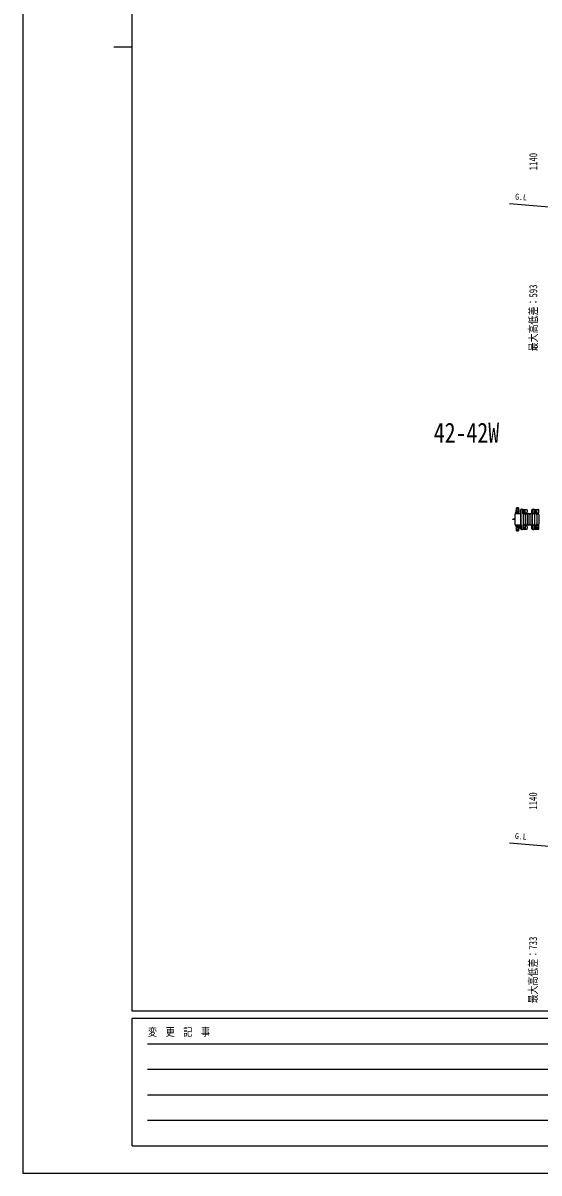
# Model space of a CAD drawing. Units: millimetres, scale not verified. Extents: x -16820 to 16820, y -11880 to 11880.
# Drawn here: x -16820 to -11147, y -11880 to 761 of the extents above; entities that cross this region are included whole.
import ezdxf
from ezdxf.enums import TextEntityAlignment as Align

# ---------------------------------------------------------------- set-up
doc = ezdxf.new("R2010")
doc.units = ezdxf.units.MM
doc.header["$LTSCALE"] = 50
for name, color, linetype in [('0-1_USER1', 3, 'Continuous'), ('0-2_YKK_13', 4, 'Continuous'), ('0-3_YKK_A1', 4, 'Continuous'), ('0-4_YKK_D', 6, 'Continuous'), ('0-5_YKK_ZWAK', 7, 'Continuous')]:
    doc.layers.add(name, color=color, linetype=linetype)
doc.styles.add('ＭＳ ゴシック', font='')
doc.styles.get('ＭＳ ゴシック').set_extended_font_data('MS Gothic')

msp = doc.modelspace()

# ---------------------------------------------------------------- linework, layer by layer
at = {"layer": '0-2_YKK_13'}
for p, q in [((-11408.42, -4755.5), (-11408.42, -4634.49)), ((-11408.42, -4634.49), (-11408.42, -4634.49)), ((-11405.92, -4632), (-11349.42, -4632)), ((-11405.92, -4632), (-11405.92, -4632)), ((-11401.92, -4632.5), (-11401.92, -4615.5)), ((-11366.92, -4632.5), (-11401.92, -4632.5)), ((-11400.98, -4627), (-11367.81, -4627)), ((-11367.92, -4614.5), (-11400.92, -4614.5)), ((-11367.92, -4622.5), (-11400.92, -4622.5)), ((-11398.42, -4613.5), (-11395.98, -4569.47)), ((-11398.42, -4613.5), (-11370.42, -4613.5)), ((-11397.42, -4614.5), (-11397.42, -4613.5)), ((-11397.42, -4613.5), (-11371.42, -4613.5)), ((-11397.42, -4614.5), (-11395.02, -4614.5)), ((-11395.92, -4569.89), (-11395.92, -4595.63)), ((-11373.82, -4614.5), (-11371.42, -4614.5)), ((-11372.92, -4569.12), (-11372.92, -4596.31)), ((-11370.42, -4613.5), (-11372.86, -4569.47)), ((-11371.42, -4614.5), (-11371.42, -4613.5)), ((-11366.92, -4632.5), (-11366.92, -4615.5)), ((-11349.42, -4632), (-11349.42, -4632)), ((-11346.92, -4634.49), (-11346.92, -4755.5)), ((-11346.92, -4634.49), (-11346.92, -4634.49)), ((-11345.22, -4593.3), (-11344.42, -4593.3)), ((-11345.22, -4603.81), (-11345.22, -4593.3)), ((-11343.62, -4609.8), (-11345.22, -4603.81)), ((-11324.12, -4585), (-11344.72, -4585)), ((-11344.42, -4606.8), (-11344.42, -4589.8)), ((-11343.62, -4609.8), (-11343.42, -4609.8)), ((-11343.42, -4636.06), (-11343.42, -4590)), ((-11325.42, -4589.8), (-11322.12, -4589.8)), ((-11325.42, -4636.06), (-11325.42, -4590)), ((-11325.22, -4609.8), (-11325.42, -4609.8)), ((-11325.22, -4609.8), (-11323.62, -4603.81)), ((-11324.42, -4606.8), (-11324.42, -4589.8)), ((-11323.62, -4593.3), (-11324.42, -4593.3)), ((-11323.62, -4603.81), (-11323.62, -4593.3)), ((-11322.42, -4624), (-11276.32, -4624)), ((-11322.39, -4586), (-11276.32, -4586)), ((-11322.12, -4589.8), (-11322.12, -4587)), ((-11321.42, -4644), (-11321.42, -4746)), ((-11314.13, -4597.5), (-11304.92, -4597.5)), ((-11314.13, -4612.5), (-11304.92, -4612.5)), ((-11309.74, -4604.56), (-11310.62, -4604.56)), ((-11307.1, -4605.44), (-11306.22, -4605.44)), ((-11297.42, -4622), (-11297.42, -4588)), ((-11297.42, -4644), (-11297.42, -4746)), ((-11296.42, -4644), (-11296.42, -4746)), ((-11272.42, -4644), (-11272.42, -4746)), ((-11271.42, -4644), (-11271.42, -4746)), ((-11247.42, -4644), (-11247.42, -4746)), ((-11246.42, -4644), (-11246.42, -4746)), ((-11222.42, -4644), (-11222.42, -4746)), ((-11221.42, -4644), (-11221.42, -4746)), ((-11220.22, -4593.3), (-11219.42, -4593.3)), ((-11220.22, -4603.81), (-11220.22, -4593.3)), ((-11218.62, -4609.8), (-11220.22, -4603.81)), ((-11199.12, -4585), (-11219.72, -4585)), ((-11219.42, -4606.8), (-11219.42, -4589.8)), ((-11218.62, -4609.8), (-11218.42, -4609.8)), ((-11218.42, -4636.06), (-11218.42, -4590)), ((-11200.42, -4589.8), (-11197.12, -4589.8)), ((-11200.42, -4636.06), (-11200.42, -4590)), ((-11200.22, -4609.8), (-11200.42, -4609.8)), ((-11200.22, -4609.8), (-11198.62, -4603.81)), ((-11199.42, -4606.8), (-11199.42, -4589.8)), ((-11198.62, -4593.3), (-11199.42, -4593.3)), ((-11198.62, -4603.81), (-11198.62, -4593.3)), ((-11197.42, -4624), (-11151.32, -4624)), ((-11197.42, -4644), (-11197.42, -4746)), ((-11197.39, -4586), (-11151.32, -4586)), ((-11197.12, -4589.8), (-11197.12, -4587)), ((-11196.42, -4644), (-11196.42, -4746)), ((-11189.13, -4597.5), (-11179.92, -4597.5)), ((-11189.13, -4612.5), (-11179.92, -4612.5)), ((-11184.74, -4604.56), (-11185.62, -4604.56)), ((-11182.1, -4605.44), (-11181.22, -4605.44)), ((-11172.42, -4622), (-11172.42, -4588)), ((-11172.42, -4644), (-11172.42, -4746)), ((-11171.42, -4644), (-11171.42, -4746)), ((-11147.42, -4644), (-11147.42, -4746)), ((-11436.42, -4696.5), (-11436.42, -4693.5)), ((-11420.92, -4693.5), (-11436.42, -4693.5)), ((-11421.57, -4696.5), (-11421.57, -4693.5)), ((-11408.42, -4693.5), (-11420.92, -4693.5)), ((-11408.42, -4755.5), (-11408.42, -4755.5)), ((-11349.42, -4758), (-11405.92, -4758)), ((-11405.92, -4758), (-11405.92, -4758)), ((-11366.92, -4757.5), (-11401.92, -4757.5)), ((-11401.92, -4757.5), (-11401.92, -4774.5)), ((-11400.98, -4763), (-11367.81, -4763)), ((-11367.92, -4767.5), (-11400.92, -4767.5)), ((-11367.92, -4775.5), (-11400.92, -4775.5)), ((-11398.42, -4776.5), (-11370.42, -4776.5)), ((-11398.42, -4776.5), (-11395.98, -4820.52)), ((-11397.42, -4775.5), (-11395.02, -4775.5)), ((-11397.42, -4775.5), (-11397.42, -4776.5)), ((-11397.42, -4776.5), (-11371.42, -4776.5)), ((-11395.92, -4820.11), (-11395.92, -4794.37)), ((-11373.82, -4775.5), (-11371.42, -4775.5)), ((-11372.92, -4820.88), (-11372.92, -4793.69)), ((-11370.42, -4776.5), (-11372.86, -4820.52)), ((-11371.42, -4775.5), (-11371.42, -4776.5)), ((-11366.92, -4757.5), (-11366.92, -4774.5)), ((-11349.42, -4758), (-11349.42, -4758)), ((-11346.92, -4755.5), (-11346.92, -4755.5)), ((-11343.62, -4780.2), (-11345.22, -4786.18)), ((-11345.22, -4786.18), (-11345.22, -4796.7)), ((-11345.22, -4796.7), (-11344.42, -4796.7)), ((-11344.42, -4783.2), (-11344.42, -4800.2)), ((-11343.62, -4780.2), (-11343.42, -4780.2)), ((-11343.42, -4753.93), (-11343.42, -4800)), ((-11325.42, -4753.93), (-11325.42, -4800)), ((-11325.22, -4780.2), (-11325.42, -4780.2)), ((-11325.42, -4800.2), (-11322.12, -4800.2)), ((-11325.22, -4780.2), (-11323.62, -4786.18)), ((-11324.42, -4783.2), (-11324.42, -4800.2)), ((-11323.62, -4796.7), (-11324.42, -4796.7)), ((-11323.62, -4786.18), (-11323.62, -4796.7)), ((-11322.42, -4766), (-11319.42, -4766)), ((-11322.12, -4800.2), (-11322.12, -4803)), ((-11319.42, -4754.67), (-11319.42, -4782.5)), ((-11317.42, -4784.5), (-11301.42, -4784.5)), ((-11315.67, -4796), (-11303.17, -4796)), ((-11314.92, -4784.5), (-11314.92, -4796)), ((-11303.92, -4796), (-11303.92, -4784.5)), ((-11299.42, -4782.5), (-11299.42, -4754.67)), ((-11299.42, -4766), (-11276.32, -4766)), ((-11297.42, -4768), (-11297.42, -4802)), ((-11218.62, -4780.2), (-11220.22, -4786.18)), ((-11220.22, -4786.18), (-11220.22, -4796.7)), ((-11220.22, -4796.7), (-11219.42, -4796.7)), ((-11219.42, -4783.2), (-11219.42, -4800.2)), ((-11218.62, -4780.2), (-11218.42, -4780.2)), ((-11218.42, -4753.93), (-11218.42, -4800)), ((-11200.42, -4753.93), (-11200.42, -4800)), ((-11200.22, -4780.2), (-11200.42, -4780.2)), ((-11200.42, -4800.2), (-11197.12, -4800.2)), ((-11200.22, -4780.2), (-11198.62, -4786.18)), ((-11199.42, -4783.2), (-11199.42, -4800.2)), ((-11198.62, -4796.7), (-11199.42, -4796.7)), ((-11198.62, -4786.18), (-11198.62, -4796.7)), ((-11197.42, -4766), (-11169.42, -4766)), ((-11197.12, -4800.2), (-11197.12, -4803)), ((-11189.13, -4777.5), (-11179.92, -4777.5)), ((-11189.13, -4792.5), (-11179.92, -4792.5)), ((-11184.74, -4785.44), (-11185.62, -4785.44)), ((-11182.1, -4784.56), (-11181.22, -4784.56)), ((-11172.42, -4768), (-11172.42, -4802)), ((-11169.42, -4754.67), (-11169.42, -4782.5)), ((-11167.42, -4784.5), (-11151.42, -4784.5)), ((-11165.67, -4796), (-11153.17, -4796)), ((-11164.92, -4784.5), (-11164.92, -4796)), ((-11153.92, -4796), (-11153.92, -4784.5)), ((-11149.42, -4782.5), (-11149.42, -4754.67)), ((-11324.12, -4805), (-11344.72, -4805)), ((-11322.39, -4804), (-11276.32, -4804)), ((-11199.12, -4805), (-11219.72, -4805)), ((-11197.39, -4804), (-11151.32, -4804)), ((-11197.39, -4804), (-11151.32, -4804))]:
    msp.add_line(p, q, dxfattribs=at)
for points in [[(-11346.72, -4587), (-11346.72, -4589.8), (-11343.42, -4589.8)], [(-11310.62, -4604.56), (-11310.62, -4605.44), (-11309.74, -4605.44)], [(-11307.98, -4603.68), (-11307.98, -4602.8), (-11308.86, -4602.8), (-11308.86, -4603.68)], [(-11308.86, -4606.32), (-11308.86, -4607.2), (-11307.98, -4607.2), (-11307.98, -4606.32)], [(-11306.22, -4605.44), (-11306.22, -4604.56), (-11307.1, -4604.56)], [(-11221.72, -4587), (-11221.72, -4589.8), (-11218.42, -4589.8)], [(-11185.62, -4604.56), (-11185.62, -4605.44), (-11184.74, -4605.44)], [(-11182.98, -4603.68), (-11182.98, -4602.8), (-11183.86, -4602.8), (-11183.86, -4603.68)], [(-11183.86, -4606.32), (-11183.86, -4607.2), (-11182.98, -4607.2), (-11182.98, -4606.32)], [(-11181.22, -4605.44), (-11181.22, -4604.56), (-11182.1, -4604.56)], [(-11408.42, -4696.5), (-11420.92, -4696.5), (-11436.42, -4696.5)], [(-11346.72, -4803), (-11346.72, -4800.2), (-11343.42, -4800.2)], [(-11303.17, -4800), (-11309.42, -4800), (-11315.67, -4800)], [(-11221.72, -4803), (-11221.72, -4800.2), (-11218.42, -4800.2)], [(-11185.62, -4785.44), (-11185.62, -4784.56), (-11184.74, -4784.56)], [(-11183.86, -4783.68), (-11183.86, -4782.8), (-11182.98, -4782.8), (-11182.98, -4783.68)], [(-11182.98, -4786.32), (-11182.98, -4787.2), (-11183.86, -4787.2), (-11183.86, -4786.32)], [(-11181.22, -4784.56), (-11181.22, -4785.44), (-11182.1, -4785.44)], [(-11153.17, -4800), (-11159.42, -4800), (-11165.67, -4800)]]:
    msp.add_lwpolyline(points, dxfattribs=at)
for centre in [(-11308.42, -4605), (-11183.42, -4605), (-11183.42, -4785)]:
    msp.add_circle(centre, 4, dxfattribs=at)
for centre, radius, start, end in [((-11400.92, -4615.5), 1, 90, 180), ((-11400.92, -4623.5), 1, 90, 180), ((-11394.48, -4569.55), 1.5, 101.97738, 176.83138), ((-11387.92, -4595.43), 8, 180, 263.72071), ((-11387.92, -4596.31), 8, 180, 263.72071), ((-11384.42, -4617), 50, 78.05356, 101.94644), ((-11384.42, -4617), 50, 78.02262, 101.94644), ((-11384.42, -4631.6), 50, 79.12335, 100.54947), ((-11384.42, -4563.63), 40, 263.72071, 276.27929), ((-11384.42, -4564.5), 40, 263.72071, 276.27929), ((-11380.92, -4595.43), 8, 276.27929, 0), ((-11380.92, -4596.31), 8, 276.27929, 0), ((-11374.35, -4569.55), 1.5, 3.16862, 78.02262), ((-11367.92, -4615.5), 1, 0, 90), ((-11367.92, -4623.5), 1, 0, 90), ((-11334.42, -4605), 21, 125.85347, 235.1501), ((-11334.42, -4605), 15, 143.1301, 216.8699), ((-11344.72, -4587), 2, 90, 180), ((-11338.42, -4590), 5, 90, 180), ((-11334.42, -4605), 21, 72.24721, 107.75279), ((-11330.42, -4590), 5, 0, 90), ((-11324.12, -4587), 2, 0, 90), ((-11334.42, -4605), 15, 323.1301, 36.8699), ((-11334.42, -4605), 21, 304.8499, 337.27158), ((-11334.42, -4605), 21, 22.72842, 54.14653), ((-11309.42, -4644), 12, 0, 180), ((-11314.13, -4596.5), 1, 202.72842, 270), ((-11314.13, -4613.5), 1, 90, 157.27158), ((-11309.74, -4603.68), 0.88, 270, 0), ((-11309.74, -4606.32), 0.88, 0, 90), ((-11307.1, -4603.68), 0.88, 180, 270), ((-11307.1, -4606.32), 0.88, 90, 180), ((-11304.92, -4605), 7.5, 270, 90), ((-11284.42, -4644), 12, 0, 180), ((-11276.32, -4587), 1, 5.73917, 90), ((-11276.32, -4623), 1, 270, 354.26083), ((-11455.42, -4605), 181, 354.26083, 5.73917), ((-11259.42, -4644), 12, 0, 180), ((-11234.42, -4644), 12, 0, 180), ((-11209.42, -4605), 21, 125.85347, 235.1501), ((-11209.42, -4605), 15, 143.1301, 216.8699), ((-11219.72, -4587), 2, 90, 180), ((-11209.42, -4644), 12, 0, 180), ((-11213.42, -4590), 5, 90, 180), ((-11209.42, -4605), 21, 72.24721, 107.75279), ((-11205.42, -4590), 5, 0, 90), ((-11199.12, -4587), 2, 0, 90), ((-11209.42, -4605), 15, 323.1301, 36.8699), ((-11209.42, -4605), 21, 304.8499, 337.27158), ((-11209.42, -4605), 21, 22.72842, 54.14653), ((-11184.42, -4644), 12, 0, 180), ((-11189.13, -4596.5), 1, 202.72842, 270), ((-11189.13, -4613.5), 1, 90, 157.27158), ((-11184.74, -4603.68), 0.88, 270, 0), ((-11184.74, -4606.32), 0.88, 0, 90), ((-11182.1, -4603.68), 0.88, 180, 270), ((-11182.1, -4606.32), 0.88, 90, 180), ((-11179.92, -4605), 7.5, 270, 90), ((-11159.42, -4644), 12, 0, 180), ((-11151.32, -4587), 1, 5.73917, 90), ((-11151.32, -4623), 1, 270, 354.26083), ((-11330.42, -4605), 181, 354.26083, 5.73917), ((-11400.92, -4766.5), 1, 180, 270), ((-11400.92, -4774.5), 1, 180, 270), ((-11387.92, -4793.69), 8, 96.27929, 180), ((-11387.92, -4794.56), 8, 96.27929, 180), ((-11384.42, -4825.5), 40, 83.72071, 96.27929), ((-11384.42, -4826.37), 40, 83.72071, 96.27929), ((-11380.92, -4793.69), 8, 0, 83.72071), ((-11380.92, -4794.56), 8, 0, 83.72071), ((-11367.92, -4766.5), 1, 270, 0), ((-11367.92, -4774.5), 1, 270, 0), ((-11334.42, -4785), 21, 124.8499, 234.14653), ((-11334.42, -4785), 15, 143.1301, 216.8699), ((-11344.72, -4803), 2, 180, 270), ((-11338.42, -4800), 5, 180, 270), ((-11330.42, -4800), 5, 270, 0), ((-11324.12, -4803), 2, 270, 0), ((-11334.42, -4785), 21, 44.41529, 55.1501), ((-11334.42, -4785), 15, 323.1301, 36.8699), ((-11334.42, -4785), 21, 305.85347, 323.0708), ((-11309.42, -4746), 12, 180, 0), ((-11318.42, -4754.67), 1, 101.93953, 180), ((-11317.42, -4782.5), 2, 180, 270), ((-11315.67, -4798), 2, 90, 180), ((-11315.67, -4798), 2, 180, 270), ((-11334.42, -4785), 21, 327.4594, 337.27158), ((-11314.13, -4793.5), 1, 142.33706, 157.27158), ((-11304.92, -4785), 7.5, 277.66229, 42.83337), ((-11303.17, -4798), 2, 0, 90), ((-11303.17, -4798), 2, 270, 0), ((-11301.42, -4782.5), 2, 270, 0), ((-11300.42, -4754.67), 1, 0, 78.06054), ((-11284.42, -4746), 12, 180, 0), ((-11276.32, -4767), 1, 5.73917, 90), ((-11276.32, -4803), 1, 270, 354.26083), ((-11455.42, -4785), 181, 354.26083, 5.73917), ((-11259.42, -4746), 12, 180, 0), ((-11234.42, -4746), 12, 180, 0), ((-11209.42, -4785), 21, 124.8499, 234.14653), ((-11209.42, -4785), 15, 143.1301, 216.8699), ((-11219.72, -4803), 2, 180, 270), ((-11209.42, -4746), 12, 180, 0), ((-11213.42, -4800), 5, 180, 270), ((-11205.42, -4800), 5, 270, 0), ((-11199.12, -4803), 2, 270, 0), ((-11209.42, -4785), 21, 22.72842, 55.1501), ((-11209.42, -4785), 15, 323.1301, 36.8699), ((-11209.42, -4785), 21, 305.85347, 337.27158), ((-11184.42, -4746), 12, 180, 0), ((-11189.13, -4776.5), 1, 202.72842, 270), ((-11189.13, -4793.5), 1, 90, 157.27158), ((-11184.74, -4783.68), 0.88, 270, 0), ((-11184.74, -4786.32), 0.88, 0, 90), ((-11182.1, -4783.68), 0.88, 180, 270), ((-11182.1, -4786.32), 0.88, 90, 180), ((-11179.92, -4785), 7.5, 270, 90), ((-11159.42, -4746), 12, 180, 0), ((-11168.42, -4754.67), 1, 101.93953, 180), ((-11167.42, -4782.5), 2, 180, 270), ((-11165.67, -4798), 2, 90, 180), ((-11165.67, -4798), 2, 180, 270), ((-11153.17, -4798), 2, 0, 90), ((-11153.17, -4798), 2, 270, 0), ((-11151.42, -4782.5), 2, 270, 0), ((-11151.32, -4803), 1, 270, 354.26083), ((-11330.42, -4785), 181, 354.26083, 0.71622), ((-11150.42, -4754.67), 1, 0, 78.06054), ((-11394.48, -4820.44), 1.5, 183.16862, 258.02262), ((-11384.42, -4773), 50, 258.05356, 281.97738), ((-11384.42, -4773), 50, 258.05356, 281.94644), ((-11384.42, -4758.4), 50, 259.45053, 280.87665), ((-11374.35, -4820.44), 1.5, 281.97738, 356.83138), ((-11334.42, -4785), 21, 252.24721, 287.75279), ((-11209.42, -4785), 21, 252.24721, 287.75279)]:
    msp.add_arc(centre, radius, start, end, dxfattribs=at)
for centre, major_axis, start_param, end_param in [((-11405.92, -4634.5), (-1.77, 1.77), 5.49965061, 7.06672), ((-11349.42, -4634.5), (1.77, 1.77), 5.49965061, 7.06672), ((-11405.92, -4755.49), (1.77, 1.77), 2.35805796, 3.92512735), ((-11349.42, -4755.49), (-1.77, 1.77), 2.35805796, 3.92512735)]:
    msp.add_ellipse(centre, major_axis=major_axis, ratio=0.997169, start_param=start_param, end_param=end_param, dxfattribs=at)
at = {"layer": '0-3_YKK_A1'}
for p, q in [((-3422.94, -1929.29), (-11470.36, -1225.23)), ((-11346.42, -4800), (-11346.42, -4590)), ((-11346.42, -4590), (-11343.42, -4590)), ((-11325.42, -4590), (-11322.42, -4590)), ((-11322.42, -4590), (-11322.42, -4800)), ((-11221.42, -4800), (-11221.42, -4590)), ((-11221.42, -4590), (-11218.42, -4590)), ((-11200.42, -4590), (-11197.42, -4590)), ((-11197.42, -4590), (-11197.42, -4800)), ((-11344.42, -4800), (-11346.42, -4800)), ((-11322.42, -4800), (-11324.42, -4800)), ((-11219.42, -4800), (-11221.42, -4800)), ((-11197.42, -4800), (-11199.42, -4800)), ((-1827.99, -9097.01), (-11472.37, -8253.24))]:
    msp.add_line(p, q, dxfattribs=at)
at = {"layer": '0-5_YKK_ZWAK'}
for p, q in [((-15619.92, -10100), (-15619.92, 11100)), ((-15819.92, 500), (-15619.92, 500)), ((15580.08, -10100), (-15619.92, -10100)), ((-5219.92, -10180), (-15619.92, -10180)), ((-15619.92, -11580), (-15619.92, -10180)), ((-15449.92, -10460), (-5419.92, -10460)), ((-15449.92, -10740), (-5419.92, -10740)), ((-15449.92, -11020), (-5419.92, -11020)), ((-15449.92, -11300), (-5419.92, -11300)), ((-15619.92, -11580), (-5219.92, -11580))]:
    msp.add_line(p, q, dxfattribs=at)
msp.add_lwpolyline([(-16820, -11880), (16820, -11880), (16820, 11880), (-16820, 11880)], close=True, dxfattribs=at)

# ---------------------------------------------------------------- texts
at = {"layer": '0-1_USER1', "style": 'ＭＳ ゴシック', "width": 0.8}
msp.add_text('42-42W', height=219.9, dxfattribs=at).set_placement((-12303.43, -3918.27), align=Align.BOTTOM_LEFT)
at = {"layer": '0-3_YKK_A1', "style": 'ＭＳ ゴシック', "width": 0.8}
for p in [(-11412.74, -1199.87), (-11414.74, -8227.88)]:
    msp.add_text('G.L', height=65.98, rotation=355.744, dxfattribs=at).set_placement(p, align=Align.BOTTOM_LEFT)
at = {"layer": '0-4_YKK_D', "style": 'ＭＳ ゴシック', "width": 0.8}
for s, p in [('1140', (-11139.92, -858.79)), ('最大高低差：593', (-11139.92, -2848.32)), ('1140', (-11141.92, -7886.8)), ('最大高低差：733', (-11141.92, -10016.31))]:
    msp.add_text(s, height=87.98, rotation=90, dxfattribs=at).set_placement(p, align=Align.BOTTOM_LEFT)
at = {"layer": '0-5_YKK_ZWAK', "style": 'ＭＳ ゴシック', "width": 0.8}
msp.add_text('変  更  記  事', height=87.98, dxfattribs=at).set_placement((-15445.24, -10400), align=Align.BOTTOM_LEFT)

doc.saveas('drawing.dxf')
